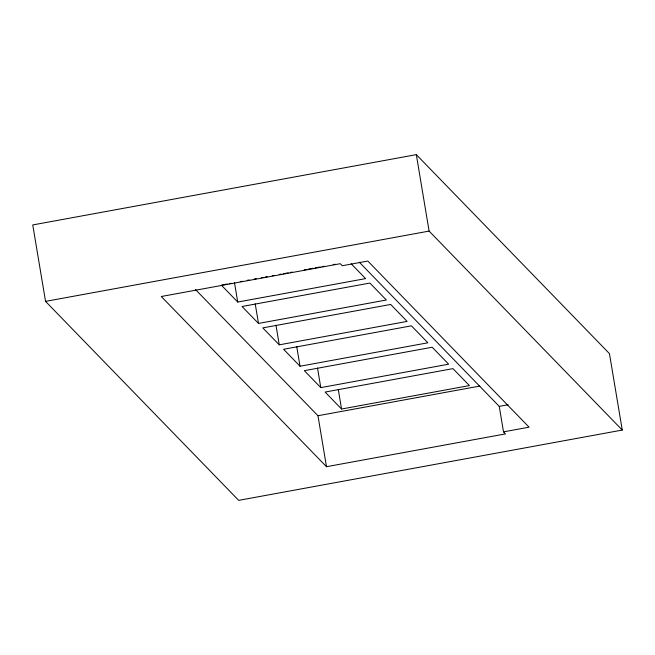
<?xml version="1.0" encoding="UTF-8"?>
<svg xmlns="http://www.w3.org/2000/svg" width="655" height="655" viewBox="0 0 655 655"><rect width="100%" height="100%" fill="white"/><g stroke="black" fill="none" stroke-linecap="round" stroke-linejoin="round"><path stroke-width="0.98" d="M416.318 154.637L32.75 224.935L45.547 301.382L238.682 500.363L622.25 430.065L609.453 353.618L416.318 154.637L429.107 231.092L622.25 430.065M45.547 301.382L429.107 231.092M222.274 284.909L227.269 284M229.266 283.631L231.264 283.263M240.254 281.617L242.252 281.249M247.246 280.332L249.244 279.972M254.238 279.055L256.236 278.686M261.23 277.769L263.228 277.409M265.226 277.04L267.224 276.672M272.218 275.755L274.216 275.395M279.21 274.478L281.208 274.109M283.206 273.749L288.2 272.832M290.198 272.464L292.195 272.095M304.182 269.901L306.18 269.532M308.177 269.172L313.172 268.255M315.17 267.887L320.164 266.97M322.162 266.61L324.159 266.241M333.149 264.595L335.147 264.227M221.275 285.097L237.732 302.045L365.588 278.612L351.186 263.785M258.496 323.439L386.352 300.006L369.895 283.058L242.039 306.491L258.496 323.439L255.213 303.838M279.259 344.833L407.115 321.4L390.658 304.452L262.802 327.885L279.259 344.833L275.976 325.232M300.023 366.227L427.879 342.794L411.43 325.838L283.574 349.271L300.023 366.227L296.748 346.626M320.794 387.621L448.642 364.188L432.194 347.232L304.338 370.665L320.794 387.621L317.511 368.012M341.558 409.015L469.414 385.582L452.957 368.626L325.101 392.058L341.558 409.015L338.275 389.406M195.485 289.551L317.962 415.728L479.861 386.057M359.308 262.205L499.249 406.378L508.1 404.757M503.515 431.858L529.084 427.175L367.832 261.05L342.262 265.733L340.281 263.703L161.286 296.502L326.493 466.704L505.488 433.897L503.515 431.858L499.249 406.378M317.962 415.728L326.493 466.704M234.449 282.444L237.732 302.045"/></g></svg>
